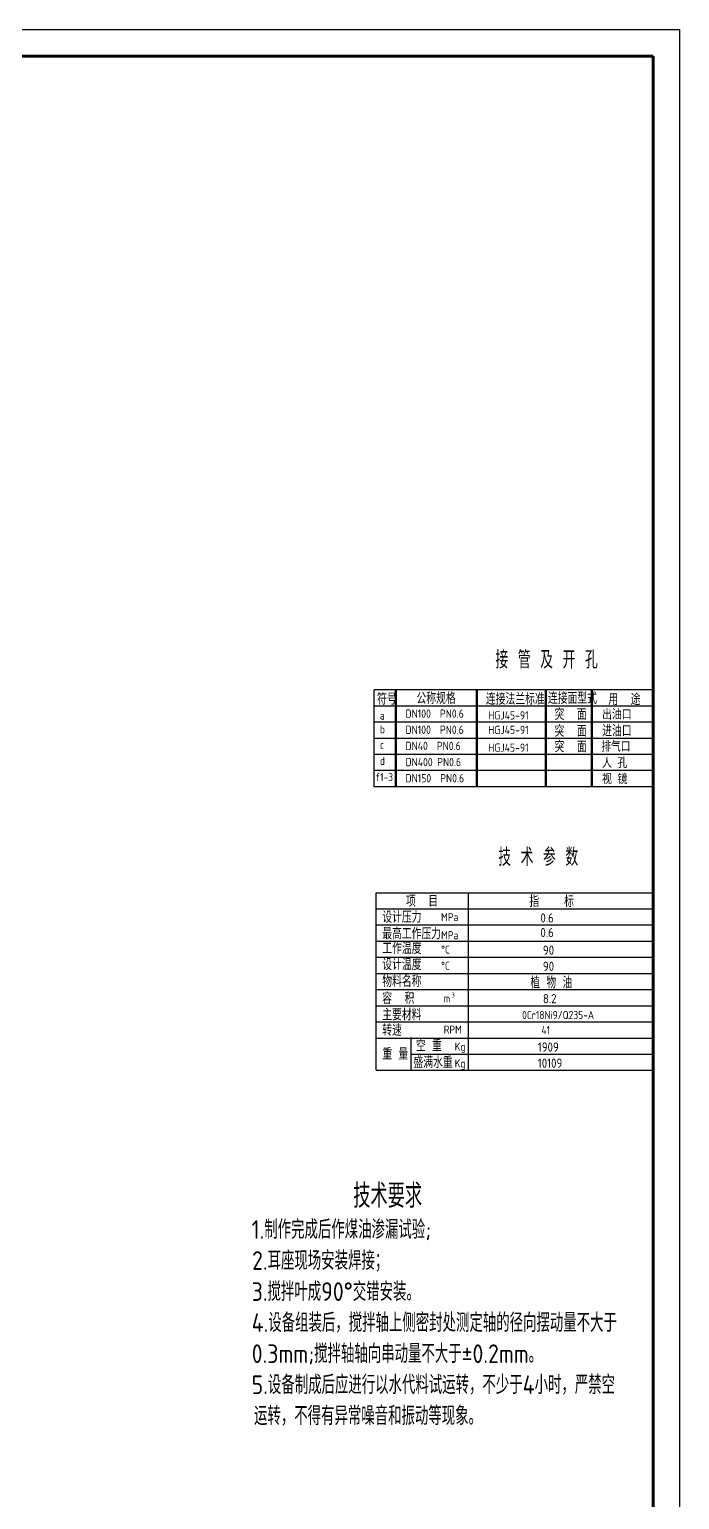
# Model space of a CAD drawing. Extents: x 0 to 594, y 0 to 841.
# Drawn here: x 350 to 594, y 289 to 841 of the extents above; entities that cross this region are included whole.
import ezdxf

# ---------------------------------------------------------------- set-up
doc = ezdxf.new("R2010")
doc.units = 0
doc.layers.get('0').update_dxf_attribs({"linetype": 'CONTINUOUS', "lineweight": 50})
doc.layers.add('TXT', color=6, linetype='CONTINUOUS')
doc.layers.add('图框_外框线', color=7, linetype='CONTINUOUS', lineweight=70)
doc.styles.add('工程字', font='gbenor.shx', dxfattribs={"bigfont": 'gbcbig.shx'})

msp = doc.modelspace()

# ---------------------------------------------------------------- linework, layer by layer
at = {"color": 6}
for p, q in [((487.38, 592.85), (487.38, 556.45)), ((517.72, 592.85), (517.72, 556.45)), ((543.72, 592.85), (543.72, 556.45)), ((561.05, 592.85), (561.05, 556.45))]:
    msp.add_line(p, q, dxfattribs=at)
at = {"color": 6, "lineweight": 25}
msp.add_lwpolyline([(594, 0), (0, 0), (0, 841), (594, 841)], close=True, dxfattribs=at)
at = {"layer": 'TXT', "color": 6}
msp.add_line((479.22, 556.45), (479.22, 592.85), dxfattribs=at)
at = {"layer": 'TXT'}
for p, q in [((584, 592.85), (479.22, 592.85)), ((584, 586.78), (479.22, 586.78)), ((584, 580.72), (479.22, 580.72)), ((584, 574.65), (479.22, 574.65)), ((584, 568.58), (479.22, 568.58)), ((584, 562.52), (479.22, 562.52)), ((584, 562.52), (479.22, 562.52)), ((584, 556.45), (479.22, 556.45)), ((480, 516.67), (584, 516.67)), ((480, 449.93), (480, 516.67)), ((514.67, 449.93), (514.67, 516.67)), ((480, 510.6), (584, 510.6)), ((480, 504.53), (584, 504.53)), ((480, 498.47), (584, 498.47)), ((480, 492.4), (584, 492.4)), ((480, 486.33), (584, 486.33)), ((480, 480.27), (584, 480.27)), ((480, 474.2), (584, 474.2)), ((480, 468.13), (584, 468.13)), ((480, 462.07), (584, 462.07)), ((493.07, 450.07), (493.07, 462.2)), ((493.07, 456), (584, 456)), ((480, 449.93), (584, 449.93))]:
    msp.add_line(p, q, dxfattribs=at)
at = {"layer": '图框_外框线'}
for p, q in [((584, 831), (25, 831)), ((584, 10), (584, 831))]:
    msp.add_line(p, q, dxfattribs=at)

# ---------------------------------------------------------------- texts
at = {"layer": 'TXT', "style": '工程字'}
for s, height, p in [('接 管 及 开 孔', 6.667, (524.77, 600.89)), ('符号', 4.333, (480.26, 587.29)), ('公称规格', 4.333, (495.1, 587.56)), ('连接法兰标准', 4.333, (521.19, 587.29)), ('连接面型式', 4.333, (544.52, 587.58)), ('用  途', 4.333, (567.23, 587.15)), (' DN100  PN0.6', 3.12, (489.28, 582.38)), ('突  面', 4.333, (547, 581.53)), ('出油口', 3.9, (564.84, 581.72)), ('a', 3.03, (481.33, 581.7)), ('HGJ45-91', 3.12, (522.06, 581.73)), ('突  面', 4.333, (547, 575.23)), ('进油口', 4.333, (564.92, 575.35)), ('b', 3.03, (481.33, 576.52)), (' DN100  PN0.6', 3.12, (489.28, 576.31)), ('HGJ45-91', 3.12, (522.06, 576.26)), ('c', 3.03, (481.33, 570.71)), (' DN40  PN0.6', 3.12, (489.28, 570.25)), ('HGJ45-91', 3.12, (522.06, 569.59)), ('突  面', 4.333, (547, 569.4)), ('排气口', 4.052, (564.57, 569.59)), ('d', 3.03, (481.33, 564.65)), (' DN400 PN0.6', 3.12, (489.28, 564.18)), ('人 孔', 3.9, (564.84, 563.52)), ('f1-3', 3.033, (479.74, 558.58)), (' DN150  PN0.6', 3.12, (489.28, 558.11)), ('视 镜', 3.9, (564.84, 557.45)), ('技 术 参 数', 6.667, (525.83, 526.73)), ('项  目', 4.333, (491.14, 511.38)), ('指    标', 4.333, (537.52, 511.25)), ('设计压力', 4.333, (482.24, 505.35)), ('MPa', 3.033, (504.34, 505.98)), ('0.6', 3.467, (541.67, 505.45)), ('最高工作压力', 4.333, (482.24, 499.16)), ('0.6', 3.467, (541.67, 499.96)), ('工作温度', 4.333, (482.24, 493.64)), ('MPa', 3.033, (504.34, 499.18)), ('设计温度', 4.333, (482.24, 487.57)), ('%%dC', 3.033, (504.34, 493.78)), ('90', 3.467, (542.62, 493.33)), ('%%dC', 3.033, (504.34, 487.71)), ('90', 3.467, (542.62, 487.27)), ('物料名称', 4.333, (482.24, 481.2)), ('植 物 油', 4.493, (537.95, 480.69)), ('容  积', 4.333, (482.24, 474.86)), ('m', 3.03, (505.34, 475.45)), ('3', 1.82, (508.16, 477.32)), ('8.2', 3.467, (542.62, 475.13)), ('主要材料', 4.333, (482.24, 468.68)), ('0Cr18Ni9/Q235-A', 3.0333, (534.81, 469.19)), ('转速', 4.333, (482.24, 462.87)), ('RPM', 3.033, (505.34, 463.72)), ('41', 3.033, (542.06, 463.53)), ('重 量', 4.333, (482.24, 453.91)), ('空 重 ', 4.333, (494.92, 457.04)), ('Kg', 3.033, (509.48, 457.3)), ('1909', 3.467, (540.71, 456.93)), ('盛满水重', 4.333, (493.97, 450.77)), ('Kg', 3.033, (509.48, 451.03)), ('10109', 3.467, (540.71, 450.87)), ('             技术要求', 9, (407.86, 398.3)), ('1.制作完成后作煤油渗漏试验;', 7, (433.15, 386.63)), ('2.耳座现场安装焊接；', 7, (433.3, 374.97)), ('3.搅拌叶成90°交错安装。', 7, (433.15, 363.3)), ('4.设备组装后，搅拌轴上侧密封处测定轴的径向摆动量不大于', 7, (433.15, 351.63)), ('0.3mm;搅拌轴轴向串动量不大于±0.2mm。', 7, (433.16, 339.97)), ('5.设备制成后应进行以水代料试运转，不少于4小时，严禁空', 7, (433.15, 328.3)), ('运转，不得有异常噪音和振动等现象。', 7, (434.03, 316.63))]:
    msp.add_text(s, height=height, dxfattribs=at).set_placement(p)

doc.saveas('drawing.dxf')
